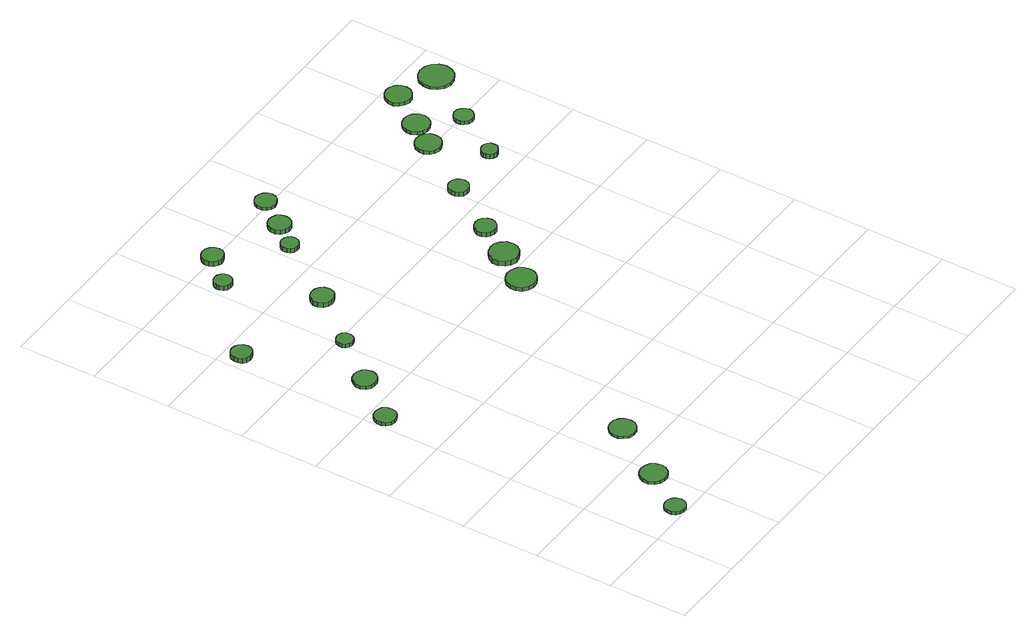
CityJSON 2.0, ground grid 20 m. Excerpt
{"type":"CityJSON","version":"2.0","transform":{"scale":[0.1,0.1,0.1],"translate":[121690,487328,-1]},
"CityObjects":{
"tree1":{"type":"SolitaryVegetationObject","attributes":{"function":"something"},"geometry":[{"type":"MultiSurface","lod":"1","boundaries":[[[0,1,2,3,4,5,6,7,8,9,10,11,12,13,14]],[[15,16,17,18,19,20,21,22,23,24,25,26,27,28,29]],[[0,29,28,1]],[[1,28,27,2]],[[2,27,26,3]],[[3,26,25,4]],[[4,25,24,5]],[[5,24,23,6]],[[6,23,22,7]],[[7,22,21,8]],[[8,21,20,9]],[[9,20,19,10]],[[10,19,18,11]],[[11,18,17,12]],[[12,17,16,13]],[[13,16,15,14]],[[14,15,29,0]]]}]},
"tree2":{"type":"SolitaryVegetationObject","attributes":{"function":"something"},"geometry":[{"type":"MultiSurface","lod":"1","boundaries":[[[30,31,32,33,34,35,36,37,38,39,40,41,42,43,44]],[[45,46,47,48,49,50,51,52,53,54,55,56,57,58,59]],[[30,59,58,31]],[[31,58,57,32]],[[32,57,56,33]],[[33,56,55,34]],[[34,55,54,35]],[[35,54,53,36]],[[36,53,52,37]],[[37,52,51,38]],[[38,51,50,39]],[[39,50,49,40]],[[40,49,48,41]],[[41,48,47,42]],[[42,47,46,43]],[[43,46,45,44]],[[44,45,59,30]]]}]},
"tree3":{"type":"SolitaryVegetationObject","attributes":{"function":"something"},"geometry":[{"type":"MultiSurface","lod":"1","boundaries":[[[60,61,62,63,64,65,66,67,68,69,70,71,72,73,74]],[[75,76,77,78,79,80,81,82,83,84,85,86,87,88,89]],[[60,89,88,61]],[[61,88,87,62]],[[62,87,86,63]],[[63,86,85,64]],[[64,85,84,65]],[[65,84,83,66]],[[66,83,82,67]],[[67,82,81,68]],[[68,81,80,69]],[[69,80,79,70]],[[70,79,78,71]],[[71,78,77,72]],[[72,77,76,73]],[[73,76,75,74]],[[74,75,89,60]]]}]},
"tree4":{"type":"SolitaryVegetationObject","attributes":{"function":"something"},"geometry":[{"type":"MultiSurface","lod":"1","boundaries":[[[90,91,92,93,94,95,96,97,98,99,100,101,102,103,104]],[[105,106,107,108,109,110,111,112,113,114,115,116,117,118,119]],[[90,119,118,91]],[[91,118,117,92]],[[92,117,116,93]],[[93,116,115,94]],[[94,115,114,95]],[[95,114,113,96]],[[96,113,112,97]],[[97,112,111,98]],[[98,111,110,99]],[[99,110,109,100]],[[100,109,108,101]],[[101,108,107,102]],[[102,107,106,103]],[[103,106,105,104]],[[104,105,119,90]]]}]},
"tree5":{"type":"SolitaryVegetationObject","attributes":{"function":"something"},"geometry":[{"type":"MultiSurface","lod":"1","boundaries":[[[120,121,122,123,124,125,126,127,128,129,130,131,132,133,134]],[[135,136,137,138,139,140,141,142,143,144,145,146,147,148,149]],[[120,149,148,121]],[[121,148,147,122]],[[122,147,146,123]],[[123,146,145,124]],[[124,145,144,125]],[[125,144,143,126]],[[126,143,142,127]],[[127,142,141,128]],[[128,141,140,129]],[[129,140,139,130]],[[130,139,138,131]],[[131,138,137,132]],[[132,137,136,133]],[[133,136,135,134]],[[134,135,149,120]]]}]},
"tree6":{"type":"SolitaryVegetationObject","attributes":{"function":"something"},"geometry":[{"type":"MultiSurface","lod":"1","boundaries":[[[150,151,152,153,154,155,156,157,158,159,160,161,162,163,164]],[[165,166,167,168,169,170,171,172,173,174,175,176,177,178,179]],[[150,179,178,151]],[[151,178,177,152]],[[152,177,176,153]],[[153,176,175,154]],[[154,175,174,155]],[[155,174,173,156]],[[156,173,172,157]],[[157,172,171,158]],[[158,171,170,159]],[[159,170,169,160]],[[160,169,168,161]],[[161,168,167,162]],[[162,167,166,163]],[[163,166,165,164]],[[164,165,179,150]]]}]},
"tree7":{"type":"SolitaryVegetationObject","attributes":{"function":"something"},"geometry":[{"type":"MultiSurface","lod":"1","boundaries":[[[180,181,182,183,184,185,186,187,188,189,190,191,192,193,194]],[[195,196,197,198,199,200,201,202,203,204,205,206,207,208,209]],[[180,209,208,181]],[[181,208,207,182]],[[182,207,206,183]],[[183,206,205,184]],[[184,205,204,185]],[[185,204,203,186]],[[186,203,202,187]],[[187,202,201,188]],[[188,201,200,189]],[[189,200,199,190]],[[190,199,198,191]],[[191,198,197,192]],[[192,197,196,193]],[[193,196,195,194]],[[194,195,209,180]]]}]},
"tree8":{"type":"SolitaryVegetationObject","attributes":{"function":"something"},"geometry":[{"type":"MultiSurface","lod":"1","boundaries":[[[210,211,212,213,214,215,216,217,218,219,220,221,222,223,224]],[[225,226,227,228,229,230,231,232,233,234,235,236,237,238,239]],[[210,239,238,211]],[[211,238,237,212]],[[212,237,236,213]],[[213,236,235,214]],[[214,235,234,215]],[[215,234,233,216]],[[216,233,232,217]],[[217,232,231,218]],[[218,231,230,219]],[[219,230,229,220]],[[220,229,228,221]],[[221,228,227,222]],[[222,227,226,223]],[[223,226,225,224]],[[224,225,239,210]]]}]},
"tree9":{"type":"SolitaryVegetationObject","attributes":{"function":"something"},"geometry":[{"type":"MultiSurface","lod":"1","boundaries":[[[240,241,242,243,244,245,246,247,248,249,250,251,252,253,254]],[[255,256,257,258,259,260,261,262,263,264,265,266,267,268,269]],[[240,269,268,241]],[[241,268,267,242]],[[242,267,266,243]],[[243,266,265,244]],[[244,265,264,245]],[[245,264,263,246]],[[246,263,262,247]],[[247,262,261,248]],[[248,261,260,249]],[[249,260,259,250]],[[250,259,258,251]],[[251,258,257,252]],[[252,257,256,253]],[[253,256,255,254]],[[254,255,269,240]]]}]},
"tree10":{"type":"SolitaryVegetationObject","attributes":{"function":"something"},"geometry":[{"type":"MultiSurface","lod":"1","boundaries":[[[270,271,272,273,274,275,276,277,278,279,280,281,282,283,284]],[[285,286,287,288,289,290,291,292,293,294,295,296,297,298,299]],[[270,299,298,271]],[[271,298,297,272]],[[272,297,296,273]],[[273,296,295,274]],[[274,295,294,275]],[[275,294,293,276]],[[276,293,292,277]],[[277,292,291,278]],[[278,291,290,279]],[[279,290,289,280]],[[280,289,288,281]],[[281,288,287,282]],[[282,287,286,283]],[[283,286,285,284]],[[284,285,299,270]]]}]},
"tree11":{"type":"SolitaryVegetationObject","attributes":{"function":"something"},"geometry":[{"type":"MultiSurface","lod":"1","boundaries":[[[300,301,302,303,304,305,306,307,308,309,310,311,312,313,314]],[[315,316,317,318,319,320,321,322,323,324,325,326,327,328,329]],[[300,329,328,301]],[[301,328,327,302]],[[302,327,326,303]],[[303,326,325,304]],[[304,325,324,305]],[[305,324,323,306]],[[306,323,322,307]],[[307,322,321,308]],[[308,321,320,309]],[[309,320,319,310]],[[310,319,318,311]],[[311,318,317,312]],[[312,317,316,313]],[[313,316,315,314]],[[314,315,329,300]]]}]},
"tree12":{"type":"SolitaryVegetationObject","attributes":{"function":"something"},"geometry":[{"type":"MultiSurface","lod":"1","boundaries":[[[330,331,332,333,334,335,336,337,338,339,340,341,342,343,344]],[[345,346,347,348,349,350,351,352,353,354,355,356,357,358,359]],[[330,359,358,331]],[[331,358,357,332]],[[332,357,356,333]],[[333,356,355,334]],[[334,355,354,335]],[[335,354,353,336]],[[336,353,352,337]],[[337,352,351,338]],[[338,351,350,339]],[[339,350,349,340]],[[340,349,348,341]],[[341,348,347,342]],[[342,347,346,343]],[[343,346,345,344]],[[344,345,359,330]]]}]},
"tree13":{"type":"SolitaryVegetationObject","attributes":{"function":"something"},"geometry":[{"type":"MultiSurface","lod":"1","boundaries":[[[360,361,362,363,364,365,366,367,368,369,370,371,372,373,374]],[[375,376,377,378,379,380,381,382,383,384,385,386,387,388,389]],[[360,389,388,361]],[[361,388,387,362]],[[362,387,386,363]],[[363,386,385,364]],[[364,385,384,365]],[[365,384,383,366]],[[366,383,382,367]],[[367,382,381,368]],[[368,381,380,369]],[[369,380,379,370]],[[370,379,378,371]],[[371,378,377,372]],[[372,377,376,373]],[[373,376,375,374]],[[374,375,389,360]]]}]},
"tree14":{"type":"SolitaryVegetationObject","attributes":{"function":"something"},"geometry":[{"type":"MultiSurface","lod":"1","boundaries":[[[390,391,392,393,394,395,396,397,398,399,400,401,402,403,404]],[[405,406,407,408,409,410,411,412,413,414,415,416,417,418,419]],[[390,419,418,391]],[[391,418,417,392]],[[392,417,416,393]],[[393,416,415,394]],[[394,415,414,395]],[[395,414,413,396]],[[396,413,412,397]],[[397,412,411,398]],[[398,411,410,399]],[[399,410,409,400]],[[400,409,408,401]],[[401,408,407,402]],[[402,407,406,403]],[[403,406,405,404]],[[404,405,419,390]]]}]},
"tree15":{"type":"SolitaryVegetationObject","attributes":{"function":"something"},"geometry":[{"type":"MultiSurface","lod":"1","boundaries":[[[420,421,422,423,424,425,426,427,428,429,430,431,432,433,434]],[[435,436,437,438,439,440,441,442,443,444,445,446,447,448,449]],[[420,449,448,421]],[[421,448,447,422]],[[422,447,446,423]],[[423,446,445,424]],[[424,445,444,425]],[[425,444,443,426]],[[426,443,442,427]],[[427,442,441,428]],[[428,441,440,429]],[[429,440,439,430]],[[430,439,438,431]],[[431,438,437,432]],[[432,437,436,433]],[[433,436,435,434]],[[434,435,449,420]]]}]},
"tree16":{"type":"SolitaryVegetationObject","attributes":{"function":"something"},"geometry":[{"type":"MultiSurface","lod":"1","boundaries":[[[450,451,452,453,454,455,456,457,458,459,460,461,462,463,464]],[[465,466,467,468,469,470,471,472,473,474,475,476,477,478,479]],[[450,479,478,451]],[[451,478,477,452]],[[452,477,476,453]],[[453,476,475,454]],[[454,475,474,455]],[[455,474,473,456]],[[456,473,472,457]],[[457,472,471,458]],[[458,471,470,459]],[[459,470,469,460]],[[460,469,468,461]],[[461,468,467,462]],[[462,467,466,463]],[[463,466,465,464]],[[464,465,479,450]]]}]},
"tree17":{"type":"SolitaryVegetationObject","attributes":{"function":"something"},"geometry":[{"type":"MultiSurface","lod":"1","boundaries":[[[480,481,482,483,484,485,486,487,488,489,490,491,492,493,494]],[[495,496,497,498,499,500,501,502,503,504,505,506,507,508,509]],[[480,509,508,481]],[[481,508,507,482]],[[482,507,506,483]],[[483,506,505,484]],[[484,505,504,485]],[[485,504,503,486]],[[486,503,502,487]],[[487,502,501,488]],[[488,501,500,489]],[[489,500,499,490]],[[490,499,498,491]],[[491,498,497,492]],[[492,497,496,493]],[[493,496,495,494]],[[494,495,509,480]]]}]},
"tree18":{"type":"SolitaryVegetationObject","attributes":{"function":"something"},"geometry":[{"type":"MultiSurface","lod":"1","boundaries":[[[510,511,512,513,514,515,516,517,518,519,520,521,522,523,524]],[[525,526,527,528,529,530,531,532,533,534,535,536,537,538,539]],[[510,539,538,511]],[[511,538,537,512]],[[512,537,536,513]],[[513,536,535,514]],[[514,535,534,515]],[[515,534,533,516]],[[516,533,532,517]],[[517,532,531,518]],[[518,531,530,519]],[[519,530,529,520]],[[520,529,528,521]],[[521,528,527,522]],[[522,527,526,523]],[[523,526,525,524]],[[524,525,539,510]]]}]},
"tree19":{"type":"SolitaryVegetationObject","attributes":{"function":"something"},"geometry":[{"type":"MultiSurface","lod":"1","boundaries":[[[540,541,542,543,544,545,546,547,548,549,550,551,552,553,554]],[[555,556,557,558,559,560,561,562,563,564,565,566,567,568,569]],[[540,569,568,541]],[[541,568,567,542]],[[542,567,566,543]],[[543,566,565,544]],[[544,565,564,545]],[[545,564,563,546]],[[546,563,562,547]],[[547,562,561,548]],[[548,561,560,549]],[[549,560,559,550]],[[550,559,558,551]],[[551,558,557,552]],[[552,557,556,553]],[[553,556,555,554]],[[554,555,569,540]]]}]},
"tree20":{"type":"SolitaryVegetationObject","attributes":{"function":"something"},"geometry":[{"type":"MultiSurface","lod":"1","boundaries":[[[570,571,572,573,574,575,576,577,578,579,580,581,582,583,584]],[[585,586,587,588,589,590,591,592,593,594,595,596,597,598,599]],[[570,599,598,571]],[[571,598,597,572]],[[572,597,596,573]],[[573,596,595,574]],[[574,595,594,575]],[[575,594,593,576]],[[576,593,592,577]],[[577,592,591,578]],[[578,591,590,579]],[[579,590,589,580]],[[580,589,588,581]],[[581,588,587,582]],[[582,587,586,583]],[[583,586,585,584]],[[584,585,599,570]]]}]},
"tree21":{"type":"SolitaryVegetationObject","attributes":{"function":"something"},"geometry":[{"type":"MultiSurface","lod":"1","boundaries":[[[600,601,602,603,604,605,606,607,608,609,610,611,612,613,614]],[[615,616,617,618,619,620,621,622,623,624,625,626,627,628,629]],[[600,629,628,601]],[[601,628,627,602]],[[602,627,626,603]],[[603,626,625,604]],[[604,625,624,605]],[[605,624,623,606]],[[606,623,622,607]],[[607,622,621,608]],[[608,621,620,609]],[[609,620,619,610]],[[610,619,618,611]],[[611,618,617,612]],[[612,617,616,613]],[[613,616,615,614]],[[614,615,629,600]]]}]},
"tree22":{"type":"SolitaryVegetationObject","attributes":{"function":"something"},"geometry":[{"type":"MultiSurface","lod":"1","boundaries":[[[630,631,632,633,634,635,636,637,638,639,640,641,642,643,644]],[[645,646,647,648,649,650,651,652,653,654,655,656,657,658,659]],[[630,659,658,631]],[[631,658,657,632]],[[632,657,656,633]],[[633,656,655,634]],[[634,655,654,635]],[[635,654,653,636]],[[636,653,652,637]],[[637,652,651,638]],[[638,651,650,639]],[[639,650,649,640]],[[640,649,648,641]],[[641,648,647,642]],[[642,647,646,643]],[[643,646,645,644]],[[644,645,659,630]]]}]},
"tree23":{"type":"SolitaryVegetationObject","attributes":{"function":"something"},"geometry":[{"type":"MultiSurface","lod":"1","boundaries":[[[660,661,662,663,664,665,666,667,668,669,670,671,672,673,674]],[[675,676,677,678,679,680,681,682,683,684,685,686,687,688,689]],[[660,689,688,661]],[[661,688,687,662]],[[662,687,686,663]],[[663,686,685,664]],[[664,685,684,665]],[[665,684,683,666]],[[666,683,682,667]],[[667,682,681,668]],[[668,681,680,669]],[[669,680,679,670]],[[670,679,678,671]],[[671,678,677,672]],[[672,677,676,673]],[[673,676,675,674]],[[674,675,689,660]]]}]}
},
"vertices":[
[144,29,14],[142,39,14],[135,48,14],[126,53,14],[115,54,14],[105,51,14],[97,44,14],[93,34,14],[93,23,14],[97,14,14],[105,6,14],[115,3,14],[126,4,14],[135,10,14],[142,18,14],[142,18,6],[135,10,6],[126,4,6],[115,3,6],[105,6,6],[97,14,6],[93,23,6],[93,34,6],[97,44,6],[105,51,6],[115,54,6],[126,53,6],[135,48,6],[142,39,6],[144,29,6],
[223,133,14],[220,146,14],[212,158,14],[200,164,14],[186,166,14],[173,162,14],[163,152,14],[157,140,14],[157,126,14],[163,113,14],[173,104,14],[186,100,14],[200,101,14],[212,108,14],[220,119,14],[220,119,6],[212,108,6],[200,101,6],[186,100,6],[173,104,6],[163,113,6],[157,126,6],[157,140,6],[163,152,6],[173,162,6],[186,166,6],[200,164,6],[212,158,6],[220,146,6],[223,133,6],
[57,758,18],[55,769,18],[48,779,18],[38,784,18],[27,785,18],[16,782,18],[7,774,18],[3,764,18],[3,752,18],[7,742,18],[16,734,18],[27,731,18],[38,732,18],[48,738,18],[55,747,18],[55,747,9],[48,738,9],[38,732,9],[27,731,9],[16,734,9],[7,742,9],[3,752,9],[3,764,9],[7,774,9],[16,782,9],[27,785,9],[38,784,9],[48,779,9],[55,769,9],[57,758,9],
[323,281,13],[320,295,13],[312,306,13],[300,313,13],[286,314,13],[273,310,13],[263,301,13],[257,288,13],[257,274,13],[263,262,13],[273,252,13],[286,248,13],[300,250,13],[312,257,13],[320,268,13],[320,268,7],[312,257,7],[300,250,7],[286,248,7],[273,252,7],[263,262,7],[257,274,7],[257,288,7],[263,301,7],[273,310,7],[286,314,7],[300,313,7],[312,306,7],[320,295,7],[323,281,7],
[148,870,17],[145,882,17],[138,892,17],[127,898,17],[115,899,17],[103,896,17],[94,887,17],[89,876,17],[89,864,17],[94,853,17],[103,844,17],[115,841,17],[127,842,17],[138,848,17],[145,858,17],[145,858,8],[138,848,8],[127,842,8],[115,841,8],[103,844,8],[94,853,8],[89,864,8],[89,876,8],[94,887,8],[103,896,8],[115,899,8],[127,898,8],[138,892,8],[145,882,8],[148,870,8],
[67,1155,22],[65,1166,22],[58,1175,22],[49,1180,22],[38,1181,22],[28,1178,22],[20,1171,22],[16,1161,22],[16,1150,22],[20,1140,22],[28,1133,22],[38,1130,22],[49,1131,22],[58,1136,22],[65,1145,22],[65,1145,9],[58,1136,9],[49,1131,9],[38,1130,9],[28,1133,9],[20,1140,9],[16,1150,9],[16,1161,9],[20,1171,9],[28,1178,9],[38,1181,9],[49,1180,9],[58,1175,9],[65,1166,9],[67,1155,9],
[233,985,18],[231,994,18],[226,1001,18],[219,1005,18],[210,1006,18],[202,1003,18],[195,997,18],[192,989,18],[192,981,18],[195,973,18],[202,967,18],[210,964,18],[219,965,18],[226,969,18],[231,977,18],[231,977,8],[226,969,8],[219,965,8],[210,964,8],[202,967,8],[195,973,8],[192,981,8],[192,989,8],[195,997,8],[202,1003,8],[210,1006,8],[219,1005,8],[226,1001,8],[231,994,8],[233,985,8],
[252,1327,28],[250,1336,28],[245,1343,28],[237,1348,28],[227,1349,28],[218,1346,28],[211,1340,28],[207,1331,28],[207,1322,28],[211,1313,28],[218,1307,28],[227,1304,28],[237,1305,28],[245,1310,28],[250,1317,28],[250,1317,16],[245,1310,16],[237,1305,16],[227,1304,16],[218,1307,16],[211,1313,16],[207,1322,16],[207,1331,16],[211,1340,16],[218,1346,16],[227,1349,16],[237,1348,16],[245,1343,16],[250,1336,16],[252,1327,16],
[339,1109,24],[337,1121,24],[330,1130,24],[319,1136,24],[307,1137,24],[296,1134,24],[287,1126,24],[282,1115,24],[282,1103,24],[287,1092,24],[296,1084,24],[307,1081,24],[319,1082,24],[330,1088,24],[337,1097,24],[337,1097,11],[330,1088,11],[319,1082,11],[307,1081,11],[296,1084,11],[287,1092,11],[282,1103,11],[282,1115,11],[287,1126,11],[296,1134,11],[307,1137,11],[319,1136,11],[330,1130,11],[337,1121,11],[339,1109,11],
[323,1397,26],[321,1408,26],[314,1417,26],[304,1423,26],[293,1424,26],[283,1421,26],[274,1413,26],[270,1403,26],[270,1392,26],[274,1382,26],[283,1374,26],[293,1371,26],[304,1372,26],[314,1377,26],[321,1386,26],[321,1386,13],[314,1377,13],[304,1372,13],[293,1371,13],[283,1374,13],[274,1382,13],[270,1392,13],[270,1403,13],[274,1413,13],[283,1421,13],[293,1424,13],[304,1423,13],[314,1417,13],[321,1408,13],[323,1397,13],
[451,1274,24],[450,1283,24],[444,1290,24],[436,1295,24],[427,1296,24],[418,1293,24],[412,1287,24],[408,1279,24],[408,1269,24],[412,1261,24],[418,1255,24],[427,1252,24],[436,1253,24],[444,1258,24],[450,1265,24],[450,1265,12],[444,1258,12],[436,1253,12],[427,1252,12],[418,1255,12],[412,1261,12],[408,1269,12],[408,1279,12],[412,1287,12],[418,1293,12],[427,1296,12],[436,1295,12],[444,1290,12],[450,1283,12],[451,1274,12],
[653,765,17],[650,780,17],[641,793,17],[627,800,17],[612,802,17],[598,797,17],[586,787,17],[580,773,17],[580,758,17],[586,744,17],[598,734,17],[612,729,17],[627,730,17],[641,738,17],[650,750,17],[650,750,7],[641,738,7],[627,730,7],[612,729,7],[598,734,7],[586,744,7],[580,758,7],[580,773,7],[586,787,7],[598,797,7],[612,802,7],[627,800,7],[641,793,7],[650,780,7],[653,765,7],
[511,1336,19],[508,1347,19],[502,1357,19],[492,1362,19],[480,1364,19],[469,1360,19],[460,1352,19],[456,1342,19],[456,1330,19],[460,1320,19],[469,1312,19],[480,1308,19],[492,1309,19],[502,1315,19],[508,1325,19],[508,1325,7],[502,1315,7],[492,1309,7],[480,1308,7],[469,1312,7],[460,1320,7],[456,1330,7],[456,1342,7],[460,1352,7],[469,1360,7],[480,1364,7],[492,1362,7],[502,1357,7],[508,1347,7],[511,1336,7],
[707,847,20],[704,862,20],[695,874,20],[682,882,20],[667,883,20],[653,879,20],[642,869,20],[635,855,20],[635,840,20],[642,826,20],[653,816,20],[667,811,20],[682,813,20],[695,820,20],[704,833,20],[704,833,7],[695,820,7],[682,813,7],[667,811,7],[653,816,7],[642,826,7],[635,840,7],[635,855,7],[642,869,7],[653,879,7],[667,883,7],[682,882,7],[695,874,7],[704,862,7],[707,847,7],
[565,1409,15],[563,1420,15],[556,1429,15],[547,1434,15],[536,1436,15],[525,1432,15],[517,1425,15],[512,1415,15],[512,1403,15],[517,1393,15],[525,1386,15],[536,1382,15],[547,1384,15],[556,1389,15],[563,1398,15],[563,1398,7],[556,1389,7],[547,1384,7],[536,1382,7],[525,1386,7],[517,1393,7],[512,1403,7],[512,1415,7],[517,1425,7],[525,1432,7],[536,1436,7],[547,1434,7],[556,1429,7],[563,1420,7],[565,1409,7],
[750,932,24],[748,942,24],[741,951,24],[732,957,24],[721,958,24],[710,955,24],[702,947,24],[697,937,24],[697,926,24],[702,916,24],[710,908,24],[721,905,24],[732,906,24],[741,912,24],[748,921,24],[748,921,12],[741,912,12],[732,906,12],[721,905,12],[710,908,12],[702,916,12],[697,926,12],[697,937,12],[702,947,12],[710,955,12],[721,958,12],[732,957,12],[741,951,12],[748,942,12],[750,932,12],
[835,1060,25],[833,1070,25],[827,1078,25],[818,1084,25],[807,1085,25],[798,1082,25],[790,1075,25],[786,1065,25],[786,1055,25],[790,1045,25],[798,1038,25],[807,1035,25],[818,1036,25],[827,1042,25],[833,1050,25],[833,1050,13],[827,1042,13],[818,1036,13],[807,1035,13],[798,1038,13],[790,1045,13],[786,1055,13],[786,1065,13],[790,1075,13],[798,1082,13],[807,1085,13],[818,1084,13],[827,1078,13],[833,1070,13],[835,1060,13],
[945,1208,16],[943,1222,16],[935,1232,16],[923,1239,16],[910,1241,16],[897,1236,16],[887,1227,16],[882,1215,16],[882,1202,16],[887,1189,16],[897,1180,16],[910,1176,16],[923,1178,16],[935,1184,16],[943,1195,16],[943,1195,7],[935,1184,7],[923,1178,7],[910,1176,7],[897,1180,7],[887,1189,7],[882,1202,7],[882,1215,7],[887,1227,7],[897,1236,7],[910,1241,7],[923,1239,7],[935,1232,7],[943,1222,7],[945,1208,7],
[984,1075,22],[982,1083,22],[977,1090,22],[970,1094,22],[961,1095,22],[953,1092,22],[947,1086,22],[943,1079,22],[943,1070,22],[947,1063,22],[953,1057,22],[961,1054,22],[970,1055,22],[977,1059,22],[982,1066,22],[982,1066,9],[977,1059,9],[970,1055,9],[961,1054,9],[953,1057,9],[947,1063,9],[943,1070,9],[943,1079,9],[947,1086,9],[953,1092,9],[961,1095,9],[970,1094,9],[977,1090,9],[982,1083,9],[984,1075,9],
[992,1270,15],[989,1284,15],[981,1295,15],[969,1302,15],[955,1303,15],[942,1299,15],[932,1290,15],[926,1277,15],[926,1264,15],[932,1251,15],[942,1242,15],[955,1237,15],[969,1239,15],[981,1246,15],[989,1257,15],[989,1257,7],[981,1246,7],[969,1239,7],[955,1237,7],[942,1242,7],[932,1251,7],[926,1264,7],[926,1277,7],[932,1290,7],[942,1299,7],[955,1303,7],[969,1302,7],[981,1295,7],[989,1284,7],[992,1270,7],
[1066,1194,16],[1063,1204,16],[1057,1212,16],[1049,1217,16],[1039,1219,16],[1029,1215,16],[1021,1209,16],[1017,1199,16],[1017,1189,16],[1021,1180,16],[1029,1173,16],[1039,1170,16],[1049,1171,16],[1057,1176,16],[1063,1184,16],[1063,1184,7],[1057,1176,7],[1049,1171,7],[1039,1170,7],[1029,1173,7],[1021,1180,7],[1017,1189,7],[1017,1199,7],[1021,1209,7],[1029,1215,7],[1039,1219,7],[1049,1217,7],[1057,1212,7],[1063,1204,7],[1066,1194,7],
[1056,1360,16],[1053,1373,16],[1045,1384,16],[1033,1391,16],[1020,1392,16],[1007,1388,16],[997,1379,16],[991,1367,16],[991,1353,16],[997,1341,16],[1007,1332,16],[1020,1328,16],[1033,1329,16],[1045,1336,16],[1053,1347,16],[1053,1347,7],[1045,1336,7],[1033,1329,7],[1020,1328,7],[1007,1332,7],[997,1341,7],[991,1353,7],[991,1367,7],[997,1379,7],[1007,1388,7],[1020,1392,7],[1033,1391,7],[1045,1384,7],[1053,1373,7],[1056,1360,7],
[1171,1325,14],[1167,1342,14],[1157,1356,14],[1142,1365,14],[1124,1367,14],[1107,1362,14],[1094,1350,14],[1087,1334,14],[1087,1316,14],[1094,1300,14],[1107,1288,14],[1124,1283,14],[1142,1285,14],[1157,1293,14],[1167,1308,14],[1167,1308,7],[1157,1293,7],[1142,1285,7],[1124,1283,7],[1107,1288,7],[1094,1300,7],[1087,1316,7],[1087,1334,7],[1094,1350,7],[1107,1362,7],[1124,1367,7],[1142,1365,7],[1157,1356,7],[1167,1342,7],[1171,1325,7]
]}
